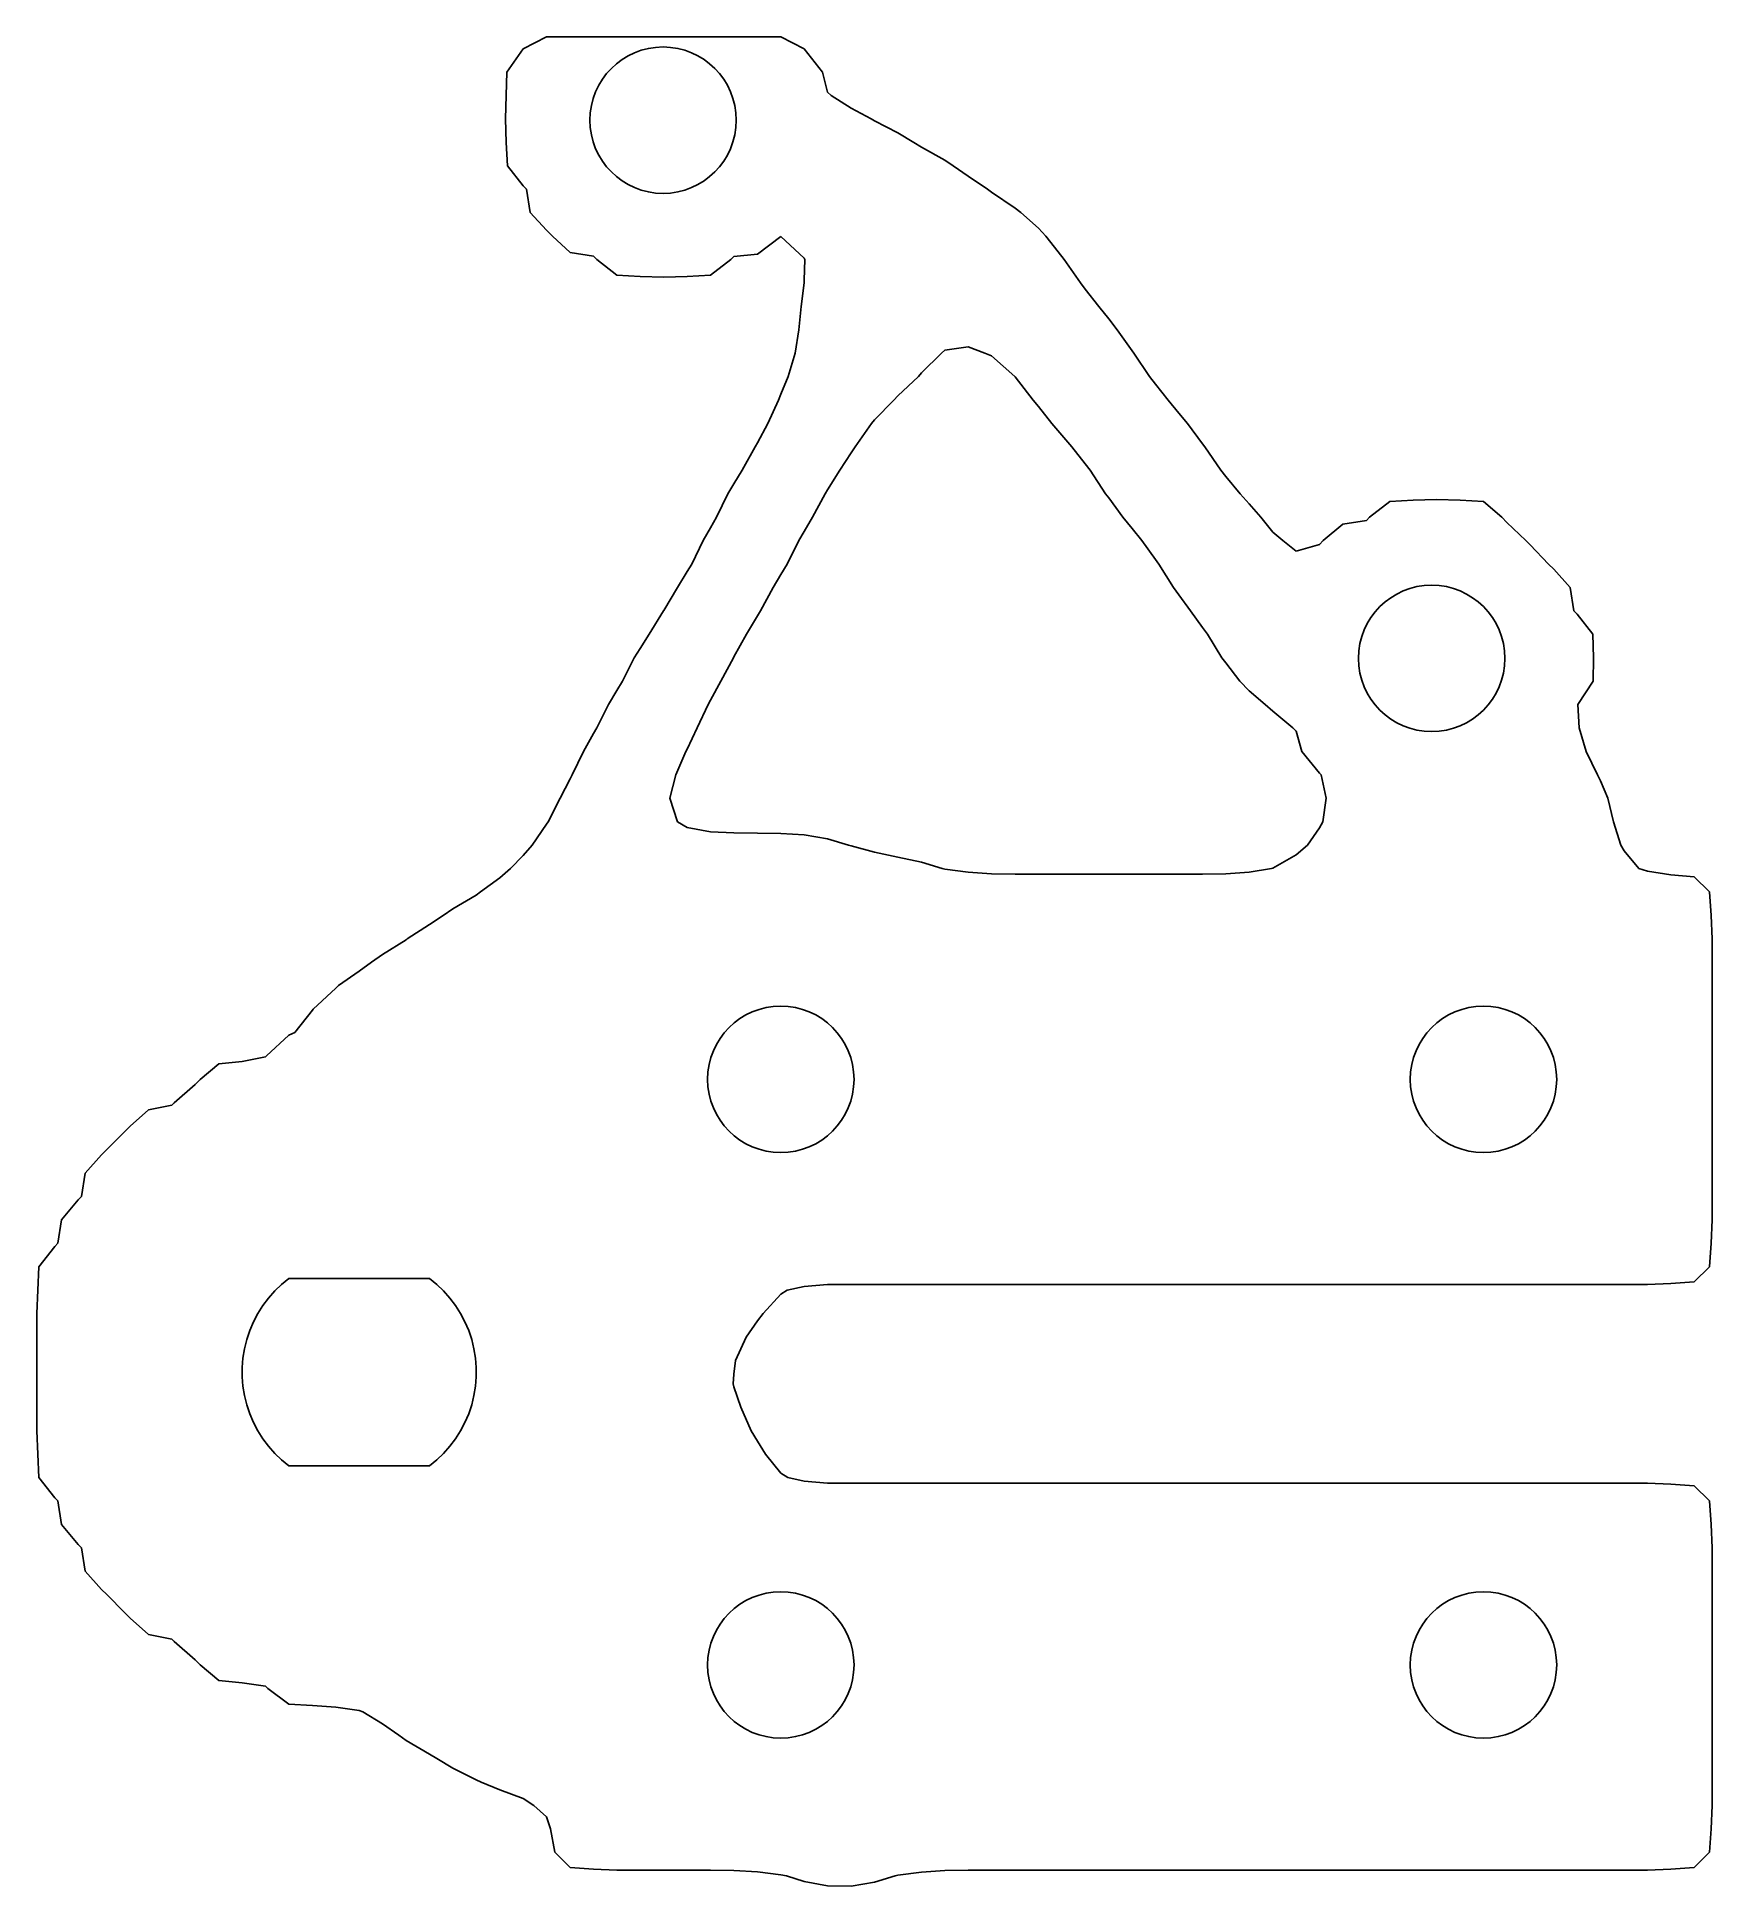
# Model space of a CAD drawing. Header units: metres. Extents: x -28 to 116, y -44 to 114.
import ezdxf

# ---------------------------------------------------------------- set-up
doc = ezdxf.new("R2010")
doc.units = ezdxf.units.M

msp = doc.modelspace()

# ---------------------------------------------------------------- linework, layer by layer
at = {"layer": 'CORTE'}
for p, q in [((16, 114), (14, 113)), ((18, 114), (16, 114)), ((20, 114), (18, 114)), ((22, 114), (20, 114)), ((24, 114), (22, 114)), ((26, 114), (24, 114)), ((28, 114), (26, 114)), ((30, 114), (28, 114)), ((32, 114), (30, 114)), ((34, 114), (32, 114)), ((36, 114), (34, 114)), ((38, 113.002), (36, 114)), ((14, 113), (12.613, 111)), ((14, 113), (14, 113)), ((38.003, 113), (38, 113.002)), ((39.547, 111), (38.003, 113)), ((12.613, 111), (12.545, 109)), ((40, 109.294), (39.547, 111)), ((12.545, 109), (12.485, 107)), ((40.289, 109), (40, 109.294)), ((42, 107.914), (40.289, 109)), ((43.718, 107), (42, 107.914)), ((12.485, 107), (12.545, 105)), ((44, 106.847), (43.718, 107)), ((46, 105.829), (44, 106.847)), ((47.349, 105), (46, 105.829)), ((12.545, 105), (12.655, 103)), ((48, 104.59), (47.349, 105)), ((50, 103.49), (48, 104.59)), ((12.655, 103), (14, 101.277)), ((50.719, 103), (50, 103.49)), ((52, 102.127), (50.719, 103)), ((14, 101.277), (14.277, 101)), ((53.649, 101), (52, 102.127)), ((14.277, 101), (14.599, 99)), ((54, 100.744), (53.649, 101)), ((56, 99.395), (54, 100.744)), ((14.599, 99), (16, 97.508)), ((56.49, 99), (56, 99.395)), ((58, 97.67), (56.49, 99)), ((16, 97.508), (16.508, 97)), ((16.508, 97), (18, 95.599)), ((34, 95.461), (36, 96.976)), ((36, 96.976), (38, 95.102)), ((58.64, 97), (58, 97.67)), ((60, 95.27), (58.64, 97)), ((18, 95.599), (20, 95.277)), ((20, 95.277), (20.277, 95)), ((20.277, 95), (22, 93.655)), ((30, 93.655), (31.735, 95)), ((31.735, 95), (32, 95.265)), ((32, 95.265), (34, 95.461)), ((38, 95.102), (38.045, 95)), ((38.045, 95), (38, 93.23)), ((60.207, 95), (60, 95.27)), ((61.596, 93), (60.207, 95)), ((22, 93.655), (24, 93.545)), ((24, 93.545), (26, 93.485)), ((26, 93.485), (28, 93.545)), ((28, 93.545), (30, 93.655)), ((38, 93.23), (37.997, 93)), ((37.997, 93), (37.724, 91)), ((62, 92.479), (61.596, 93)), ((63.146, 91), (62, 92.479)), ((37.724, 91), (37.54, 89)), ((64, 89.936), (63.146, 91)), ((37.54, 89), (37.233, 87)), ((64.735, 89), (64, 89.936)), ((66, 87.204), (64.735, 89)), ((37.233, 87), (36.634, 85)), ((48, 85.314), (49.715, 87)), ((49.715, 87), (50, 87.247)), ((50, 87.247), (52, 87.556)), ((52, 87.556), (53.412, 87)), ((53.412, 87), (54, 86.772)), ((66.148, 87), (66, 87.204)), ((67.494, 85), (66.148, 87)), ((47.764, 85), (48, 85.314)), ((54, 86.772), (55.996, 85)), ((36.634, 85), (36, 83.509)), ((46, 83.366), (47.764, 85)), ((55.996, 85), (56, 84.995)), ((56, 84.995), (57.545, 83)), ((68, 84.353), (67.494, 85)), ((69.082, 83), (68, 84.353)), ((35.789, 83), (34.892, 81)), ((36, 83.509), (35.789, 83)), ((44, 81.315), (45.641, 83)), ((45.641, 83), (46, 83.366)), ((57.545, 83), (58, 82.439)), ((58, 82.439), (59.153, 81)), ((70, 81.893), (69.082, 83)), ((34.892, 81), (34, 79.344)), ((42.348, 79), (43.749, 81)), ((43.749, 81), (44, 81.315)), ((59.153, 81), (60, 80.008)), ((70.732, 81), (70, 81.893)), ((72, 79.272), (70.732, 81)), ((33.798, 79), (32.711, 77)), ((34, 79.344), (33.798, 79)), ((42, 78.503), (42.348, 79)), ((60, 80.008), (60.855, 79)), ((60.855, 79), (62, 77.544)), ((72.203, 79), (72, 79.272)), ((73.583, 77), (72.203, 79)), ((41.037, 77), (42, 78.503)), ((62, 77.544), (62.416, 77)), ((32, 75.841), (31.481, 75)), ((32.711, 77), (32, 75.841)), ((40, 75.332), (41.037, 77)), ((62.416, 77), (63.732, 75)), ((74, 76.477), (73.583, 77)), ((75.228, 75), (74, 76.477)), ((31.481, 75), (30.514, 73)), ((38.711, 73), (39.782, 75)), ((39.782, 75), (40, 75.332)), ((63.732, 75), (64, 74.637)), ((64, 74.637), (65.211, 73)), ((76, 74.13), (75.228, 75)), ((88, 74.345), (86.277, 73)), ((90, 74.455), (88, 74.345)), ((92, 74.515), (90, 74.455)), ((94, 74.455), (92, 74.515)), ((96, 74.334), (94, 74.455)), ((97.555, 73), (96, 74.334)), ((30.514, 73), (30, 72.1)), ((38, 71.787), (38.711, 73)), ((65.211, 73), (66, 72.028)), ((76.988, 73), (76, 74.13)), ((78, 71.709), (76.988, 73)), ((86, 72.723), (84, 72.401)), ((86.277, 73), (86, 72.723)), ((98, 72.555), (97.555, 73)), ((30, 72.1), (29.376, 71)), ((37.532, 71), (38, 71.787)), ((66, 72.028), (66.827, 71)), ((78.875, 71), (78, 71.709)), ((84, 72.401), (82.322, 71)), ((99.624, 71), (98, 72.555)), ((29.376, 71), (28.393, 69)), ((36.549, 69), (37.532, 71)), ((66.827, 71), (68, 69.397)), ((80, 70.101), (78.875, 71)), ((82, 70.678), (80, 70.101)), ((82.322, 71), (82, 70.678)), ((100, 70.624), (99.624, 71)), ((101.555, 69), (100, 70.624)), ((28, 68.37), (27.176, 67)), ((28.393, 69), (28, 68.37)), ((35.339, 67), (36, 68.094)), ((36, 68.094), (36.549, 69)), ((68, 69.397), (68.288, 69)), ((68.288, 69), (69.531, 67)), ((102, 68.555), (101.555, 69)), ((103.401, 67), (102, 68.555)), ((27.176, 67), (26, 65.029)), ((34.269, 65), (35.339, 67)), ((69.531, 67), (70, 66.357)), ((70, 66.357), (70.979, 65)), ((103.723, 65), (103.401, 67)), ((25.98, 65), (24.764, 63)), ((26, 65.029), (25.98, 65)), ((34, 64.572), (34.269, 65)), ((70.979, 65), (72, 63.579)), ((104, 64.723), (103.723, 65)), ((33.073, 63), (34, 64.572)), ((72, 63.579), (72.422, 63)), ((105.345, 63), (104, 64.723)), ((24, 61.795), (23.491, 61)), ((24.764, 63), (24, 61.795)), ((32, 61.085), (33.073, 63)), ((72.422, 63), (73.669, 61)), ((105.4, 61), (105.345, 63)), ((23.491, 61), (22.475, 59)), ((30.871, 59), (31.947, 61)), ((31.947, 61), (32, 61.085)), ((73.669, 61), (74, 60.549)), ((74, 60.549), (75.205, 59)), ((105.361, 59), (105.4, 61)), ((22.475, 59), (22, 58.2)), ((30, 57.38), (30.871, 59)), ((75.205, 59), (76, 58.177)), ((104.045, 57), (105.361, 59)), ((21.298, 57), (20.286, 55)), ((22, 58.2), (21.298, 57)), ((28.863, 55), (29.786, 57)), ((29.786, 57), (30, 57.38)), ((76, 58.177), (77.349, 57)), ((77.349, 57), (78, 56.44)), ((104.168, 55), (104.045, 57)), ((78, 56.44), (79.729, 55)), ((20, 54.519), (19.146, 53)), ((20.286, 55), (20, 54.519)), ((28, 53.199), (28.863, 55)), ((79.729, 55), (80, 54.717)), ((80, 54.717), (80.499, 53)), ((104.782, 53), (104.168, 55)), ((19.146, 53), (18.182, 51)), ((27.033, 51), (27.898, 53)), ((27.898, 53), (28, 53.199)), ((80.499, 53), (82, 51.138)), ((105.741, 51), (104.782, 53)), ((18, 50.666), (17.155, 49)), ((18.182, 51), (18, 50.666)), ((26.521, 49), (27.033, 51)), ((82, 51.138), (82.138, 51)), ((82.138, 51), (82.57, 49)), ((106, 50.487), (105.741, 51)), ((17.155, 49), (16.136, 47)), ((27.185, 47), (26.521, 49)), ((82.57, 49), (82.29, 47)), ((106.632, 49), (106, 50.487)), ((107.099, 47), (106.632, 49)), ((16, 46.795), (14.769, 45)), ((16.136, 47), (16, 46.795)), ((28, 46.507), (27.185, 47)), ((30, 46.124), (28, 46.507)), ((32, 46.053), (30, 46.124)), ((34, 46.011), (32, 46.053)), ((36, 46.001), (34, 46.011)), ((38, 45.875), (36, 46.001)), ((40, 45.538), (38, 45.875)), ((82, 46.463), (80.985, 45)), ((82.29, 47), (82, 46.463)), ((107.742, 45), (107.099, 47)), ((14.769, 45), (14, 44.099)), ((41.777, 45), (40, 45.538)), ((42, 44.928), (41.777, 45)), ((44, 44.389), (42, 44.928)), ((46, 43.972), (44, 44.389)), ((80.985, 45), (80, 44.176)), ((108, 44.515), (107.742, 45)), ((109.279, 43), (108, 44.515)), ((12.917, 43), (12, 42.201)), ((14, 44.099), (12.917, 43)), ((48, 43.547), (46, 43.972)), ((49.766, 43), (48, 43.547)), ((50, 42.957), (49.766, 43)), ((52, 42.68), (50, 42.957)), ((50, 42.957), (50, 42.957)), ((54, 42.55), (52, 42.68)), ((76, 42.679), (74, 42.545)), ((77.89, 43), (76, 42.679)), ((78, 43.042), (77.89, 43)), ((80, 44.176), (78, 43.042)), ((110, 42.788), (109.279, 43)), ((112, 42.474), (110, 42.788)), ((12, 42.201), (10.368, 41)), ((56, 42.516), (54, 42.55)), ((58, 42.515), (56, 42.516)), ((60, 42.515), (58, 42.515)), ((62, 42.515), (60, 42.515)), ((64, 42.515), (62, 42.515)), ((66, 42.515), (64, 42.515)), ((68, 42.515), (66, 42.515)), ((70, 42.515), (68, 42.515)), ((72, 42.516), (70, 42.515)), ((74, 42.545), (72, 42.516)), ((114, 42.288), (112, 42.474)), ((115.288, 41), (114, 42.288)), ((8, 39.563), (7.161, 39)), ((10, 40.739), (8, 39.563)), ((10.368, 41), (10, 40.739)), ((115.443, 39), (115.288, 41)), ((6, 38.226), (4.107, 37)), ((7.161, 39), (6, 38.226)), ((115.515, 37), (115.443, 39)), ((4, 36.925), (2, 35.659)), ((4.107, 37), (4, 36.925)), ((115.515, 35), (115.515, 37)), ((1.057, 35), (0, 34.25)), ((2, 35.659), (1.057, 35)), ((115.515, 33), (115.515, 35)), ((0, 34.25), (-1.756, 33)), ((-2, 32.795), (-3.922, 31)), ((-1.756, 33), (-2, 32.795)), ((115.515, 31), (115.515, 33)), ((-4, 30.914), (-5.493, 29)), ((-3.922, 31), (-4, 30.914)), ((115.515, 29), (115.515, 31)), ((-6, 28.779), (-7.922, 27)), ((-5.493, 29), (-6, 28.779)), ((115.515, 27), (115.515, 29)), ((-8, 26.922), (-10, 26.536)), ((-7.922, 27), (-8, 26.922)), ((115.515, 25), (115.515, 27)), ((-12, 26.334), (-13.57, 25)), ((-10, 26.536), (-12, 26.334)), ((-14, 24.57), (-15.807, 23)), ((-13.57, 25), (-14, 24.57)), ((115.515, 23), (115.515, 25)), ((-18, 22.401), (-19.555, 21)), ((-16, 22.807), (-18, 22.401)), ((-15.807, 23), (-16, 22.807)), ((115.515, 21), (115.515, 23)), ((-20, 20.555), (-21.555, 19)), ((-19.555, 21), (-20, 20.555)), ((115.515, 19), (115.515, 21)), ((-21.555, 19), (-22, 18.555)), ((115.515, 17), (115.515, 19)), ((-22, 18.555), (-23.401, 17)), ((-23.401, 17), (-23.723, 15)), ((115.515, 15), (115.515, 17)), ((-24, 14.723), (-25.413, 13)), ((-23.723, 15), (-24, 14.723)), ((115.515, 13), (115.515, 15)), ((-25.413, 13), (-25.723, 11)), ((115.443, 11), (115.515, 13)), ((-26, 10.723), (-27.345, 9)), ((-25.723, 11), (-26, 10.723)), ((115.288, 9), (115.443, 11)), ((-27.345, 9), (-27.455, 7)), ((-6, 8), (-6.625, 7.491)), ((6, 8), (-6, 8)), ((-6, 8), (-6, 8)), ((6.625, 7.491), (6, 8)), ((114, 7.712), (115.288, 9)), ((-27.455, 7), (-27.515, 5)), ((-7.742, 6.33), (-8.226, 5.686)), ((-7.207, 6.933), (-7.742, 6.33)), ((-6.625, 7.491), (-7.207, 6.933)), ((7.207, 6.933), (6.625, 7.491)), ((7.742, 6.33), (7.207, 6.933)), ((8.226, 5.686), (7.742, 6.33)), ((34.507, 5), (36, 6.664)), ((36, 6.664), (36.545, 7)), ((36.545, 7), (38, 7.325)), ((38, 7.325), (40, 7.485)), ((40, 7.485), (42, 7.485)), ((42, 7.485), (44, 7.485)), ((44, 7.485), (46, 7.485)), ((46, 7.485), (48, 7.485)), ((48, 7.485), (50, 7.485)), ((50, 7.485), (52, 7.485)), ((52, 7.485), (54, 7.485)), ((54, 7.485), (56, 7.485)), ((56, 7.485), (58, 7.485)), ((58, 7.485), (60, 7.485)), ((60, 7.485), (62, 7.485)), ((62, 7.485), (64, 7.485)), ((64, 7.485), (66, 7.485)), ((66, 7.485), (68, 7.485)), ((68, 7.485), (70, 7.485)), ((70, 7.485), (72, 7.485)), ((72, 7.485), (74, 7.485)), ((74, 7.485), (76, 7.485)), ((76, 7.485), (78, 7.485)), ((78, 7.485), (80, 7.485)), ((80, 7.485), (82, 7.485)), ((82, 7.485), (84, 7.485)), ((84, 7.485), (86, 7.485)), ((86, 7.485), (88, 7.485)), ((88, 7.485), (90, 7.485)), ((90, 7.485), (92, 7.485)), ((92, 7.485), (94, 7.485)), ((94, 7.485), (96, 7.485)), ((96, 7.485), (98, 7.485)), ((98, 7.485), (100, 7.485)), ((100, 7.485), (102, 7.485)), ((102, 7.485), (104, 7.485)), ((104, 7.485), (106, 7.485)), ((106, 7.485), (108, 7.485)), ((108, 7.485), (110, 7.485)), ((110, 7.485), (112, 7.557)), ((112, 7.557), (114, 7.712)), ((-27.515, 5), (-27.515, 3)), ((-8.658, 5.005), (-9.033, 4.291)), ((-8.226, 5.686), (-8.658, 5.005)), ((8.658, 5.005), (8.226, 5.686)), ((9.033, 4.291), (8.658, 5.005)), ((34, 4.37), (34.507, 5)), ((-9.349, 3.549), (-9.604, 2.785)), ((-9.033, 4.291), (-9.349, 3.549)), ((9.349, 3.549), (9.033, 4.291)), ((9.604, 2.785), (9.349, 3.549)), ((33.03, 3), (34, 4.37)), ((-27.515, 3), (-27.515, 1)), ((-9.798, 2.002), (-9.927, 1.207)), ((-9.604, 2.785), (-9.798, 2.002)), ((9.798, 2.002), (9.604, 2.785)), ((9.927, 1.207), (9.798, 2.002)), ((32.123, 1), (33.03, 3)), ((-27.515, 1), (-27.515, -1)), ((-9.927, 1.207), (-9.992, 0.403)), ((-9.992, 0.403), (-9.992, -0.403)), ((9.992, 0.403), (9.927, 1.207)), ((9.992, -0.403), (9.992, 0.403)), ((32, -0.16), (32.123, 1)), ((-27.515, -1), (-27.515, -3)), ((-9.992, -0.403), (-9.927, -1.207)), ((-9.927, -1.207), (-9.798, -2.002)), ((9.798, -2.002), (9.927, -1.207)), ((9.927, -1.207), (9.992, -0.403)), ((31.918, -1), (32, -0.16)), ((32, -1.242), (31.918, -1)), ((32.594, -3), (32, -1.242)), ((-27.515, -3), (-27.515, -5)), ((-9.798, -2.002), (-9.604, -2.785)), ((-9.604, -2.785), (-9.349, -3.549)), ((9.349, -3.549), (9.604, -2.785)), ((9.604, -2.785), (9.798, -2.002)), ((33.48, -5), (32.594, -3)), ((-9.349, -3.549), (-9.033, -4.291)), ((-9.033, -4.291), (-8.658, -5.005)), ((8.658, -5.005), (9.033, -4.291)), ((9.033, -4.291), (9.349, -3.549)), ((-27.515, -5), (-27.455, -7)), ((-8.658, -5.005), (-8.226, -5.686)), ((-8.226, -5.686), (-7.742, -6.33)), ((7.742, -6.33), (8.226, -5.686)), ((8.226, -5.686), (8.658, -5.005)), ((34, -5.897), (33.48, -5)), ((34.7, -7), (34, -5.897)), ((-27.455, -7), (-27.345, -9)), ((-7.742, -6.33), (-7.207, -6.933)), ((-7.207, -6.933), (-6.625, -7.491)), ((-6.625, -7.491), (-6, -8)), ((6, -8), (6.625, -7.491)), ((6.625, -7.491), (7.207, -6.933)), ((7.207, -6.933), (7.742, -6.33)), ((36, -8.618), (34.7, -7)), ((-27.345, -9), (-26, -10.723)), ((-6, -8), (6, -8)), ((6, -8), (6, -8)), ((36.593, -9), (36, -8.618)), ((38, -9.32), (36.593, -9)), ((40, -9.483), (38, -9.32)), ((-26, -10.723), (-25.723, -11)), ((-25.723, -11), (-25.413, -13)), ((42, -9.485), (40, -9.483)), ((44, -9.485), (42, -9.485)), ((46, -9.485), (44, -9.485)), ((48, -9.485), (46, -9.485)), ((50, -9.485), (48, -9.485)), ((52, -9.485), (50, -9.485)), ((54, -9.485), (52, -9.485)), ((56, -9.485), (54, -9.485)), ((58, -9.485), (56, -9.485)), ((60, -9.485), (58, -9.485)), ((62, -9.485), (60, -9.485)), ((64, -9.485), (62, -9.485)), ((66, -9.485), (64, -9.485)), ((68, -9.485), (66, -9.485)), ((70, -9.485), (68, -9.485)), ((72, -9.485), (70, -9.485)), ((74, -9.485), (72, -9.485)), ((76, -9.485), (74, -9.485)), ((78, -9.485), (76, -9.485)), ((80, -9.485), (78, -9.485)), ((82, -9.485), (80, -9.485)), ((84, -9.485), (82, -9.485)), ((86, -9.485), (84, -9.485)), ((88, -9.485), (86, -9.485)), ((90, -9.485), (88, -9.485)), ((92, -9.485), (90, -9.485)), ((94, -9.485), (92, -9.485)), ((96, -9.485), (94, -9.485)), ((98, -9.485), (96, -9.485)), ((100, -9.485), (98, -9.485)), ((102, -9.485), (100, -9.485)), ((104, -9.485), (102, -9.485)), ((106, -9.485), (104, -9.485)), ((108, -9.485), (106, -9.485)), ((110, -9.485), (108, -9.485)), ((112, -9.557), (110, -9.485)), ((114, -9.712), (112, -9.557)), ((115.288, -11), (114, -9.712)), ((115.443, -13), (115.288, -11)), ((-25.413, -13), (-24, -14.723)), ((115.515, -15), (115.443, -13)), ((-24, -14.723), (-23.723, -15)), ((-23.723, -15), (-23.401, -17)), ((115.515, -17), (115.515, -15)), ((-23.401, -17), (-22, -18.555)), ((115.515, -19), (115.515, -17)), ((-22, -18.555), (-21.555, -19)), ((-21.555, -19), (-20, -20.555)), ((115.515, -21), (115.515, -19)), ((-20, -20.555), (-19.555, -21)), ((-19.555, -21), (-18, -22.401)), ((115.515, -23), (115.515, -21)), ((-18, -22.401), (-16, -22.807)), ((-16, -22.807), (-15.807, -23)), ((-15.807, -23), (-14, -24.57)), ((115.515, -25), (115.515, -23)), ((-14, -24.57), (-13.57, -25)), ((-13.57, -25), (-12, -26.334)), ((115.515, -27), (115.515, -25)), ((-12, -26.334), (-10, -26.535)), ((-10, -26.535), (-8, -26.807)), ((-8, -26.807), (-7.807, -27)), ((-7.807, -27), (-6, -28.345)), ((-6, -28.345), (-4, -28.456)), ((115.515, -29), (115.515, -27)), ((-4, -28.456), (-2, -28.603)), ((-2, -28.603), (0, -28.903)), ((0, -28.903), (0.312, -29)), ((0.312, -29), (2, -30.019)), ((115.515, -31), (115.515, -29)), ((2, -30.019), (3.372, -31)), ((3.372, -31), (4, -31.459)), ((4, -31.459), (6, -32.608)), ((115.515, -33), (115.515, -31)), ((6, -32.608), (6.631, -33)), ((6.631, -33), (8, -33.821)), ((115.515, -35), (115.515, -33)), ((8, -33.821), (10, -34.818)), ((10, -34.818), (10.403, -35)), ((10.403, -35), (12, -35.651)), ((12, -35.651), (14, -36.417)), ((115.515, -37), (115.515, -35)), ((14, -36.417), (14.908, -37)), ((14.908, -37), (16, -37.969)), ((115.443, -39), (115.515, -37)), ((16, -37.969), (16.339, -39)), ((16.339, -39), (16.694, -41)), ((115.288, -41), (115.443, -39)), ((16.694, -41), (18, -42.288)), ((114, -42.288), (115.288, -41)), ((18, -42.288), (20, -42.443)), ((20, -42.443), (22, -42.515)), ((22, -42.515), (24, -42.515)), ((24, -42.515), (26, -42.515)), ((26, -42.515), (28, -42.515)), ((28, -42.515), (30, -42.516)), ((30, -42.516), (32, -42.54)), ((32, -42.54), (34, -42.657)), ((48, -42.683), (50, -42.552)), ((50, -42.552), (52, -42.518)), ((52, -42.518), (54, -42.515)), ((54, -42.515), (56, -42.515)), ((56, -42.515), (58, -42.515)), ((58, -42.515), (60, -42.515)), ((60, -42.515), (62, -42.515)), ((62, -42.515), (64, -42.515)), ((64, -42.515), (66, -42.515)), ((66, -42.515), (68, -42.515)), ((68, -42.515), (70, -42.515)), ((70, -42.515), (72, -42.515)), ((72, -42.515), (74, -42.515)), ((74, -42.515), (76, -42.515)), ((76, -42.515), (78, -42.515)), ((78, -42.515), (80, -42.515)), ((80, -42.515), (82, -42.515)), ((82, -42.515), (84, -42.515)), ((84, -42.515), (86, -42.515)), ((86, -42.515), (88, -42.515)), ((88, -42.515), (90, -42.515)), ((90, -42.515), (92, -42.515)), ((92, -42.515), (94, -42.515)), ((94, -42.515), (96, -42.515)), ((96, -42.515), (98, -42.515)), ((98, -42.515), (100, -42.515)), ((100, -42.515), (102, -42.515)), ((102, -42.515), (104, -42.515)), ((104, -42.515), (106, -42.515)), ((106, -42.515), (108, -42.515)), ((108, -42.515), (110, -42.515)), ((110, -42.515), (112, -42.443)), ((112, -42.443), (114, -42.288)), ((34, -42.657), (36, -42.913)), ((36, -42.913), (36.473, -43)), ((36.473, -43), (38, -43.489)), ((38, -43.489), (40, -43.856)), ((38, -43.489), (38, -43.489)), ((40, -43.856), (42, -43.877)), ((42, -43.877), (44, -43.539)), ((44, -43.539), (45.772, -43)), ((45.772, -43), (46, -42.959)), ((46, -42.959), (48, -42.683))]:
    msp.add_line(p, q, dxfattribs=at)
for centre in [(25.948, 106.896), (91.574, 60.944), (36, 25), (96, 25), (36, -25), (96, -25)]:
    msp.add_circle(centre, 6.25, dxfattribs=at)

doc.saveas('drawing.dxf')
